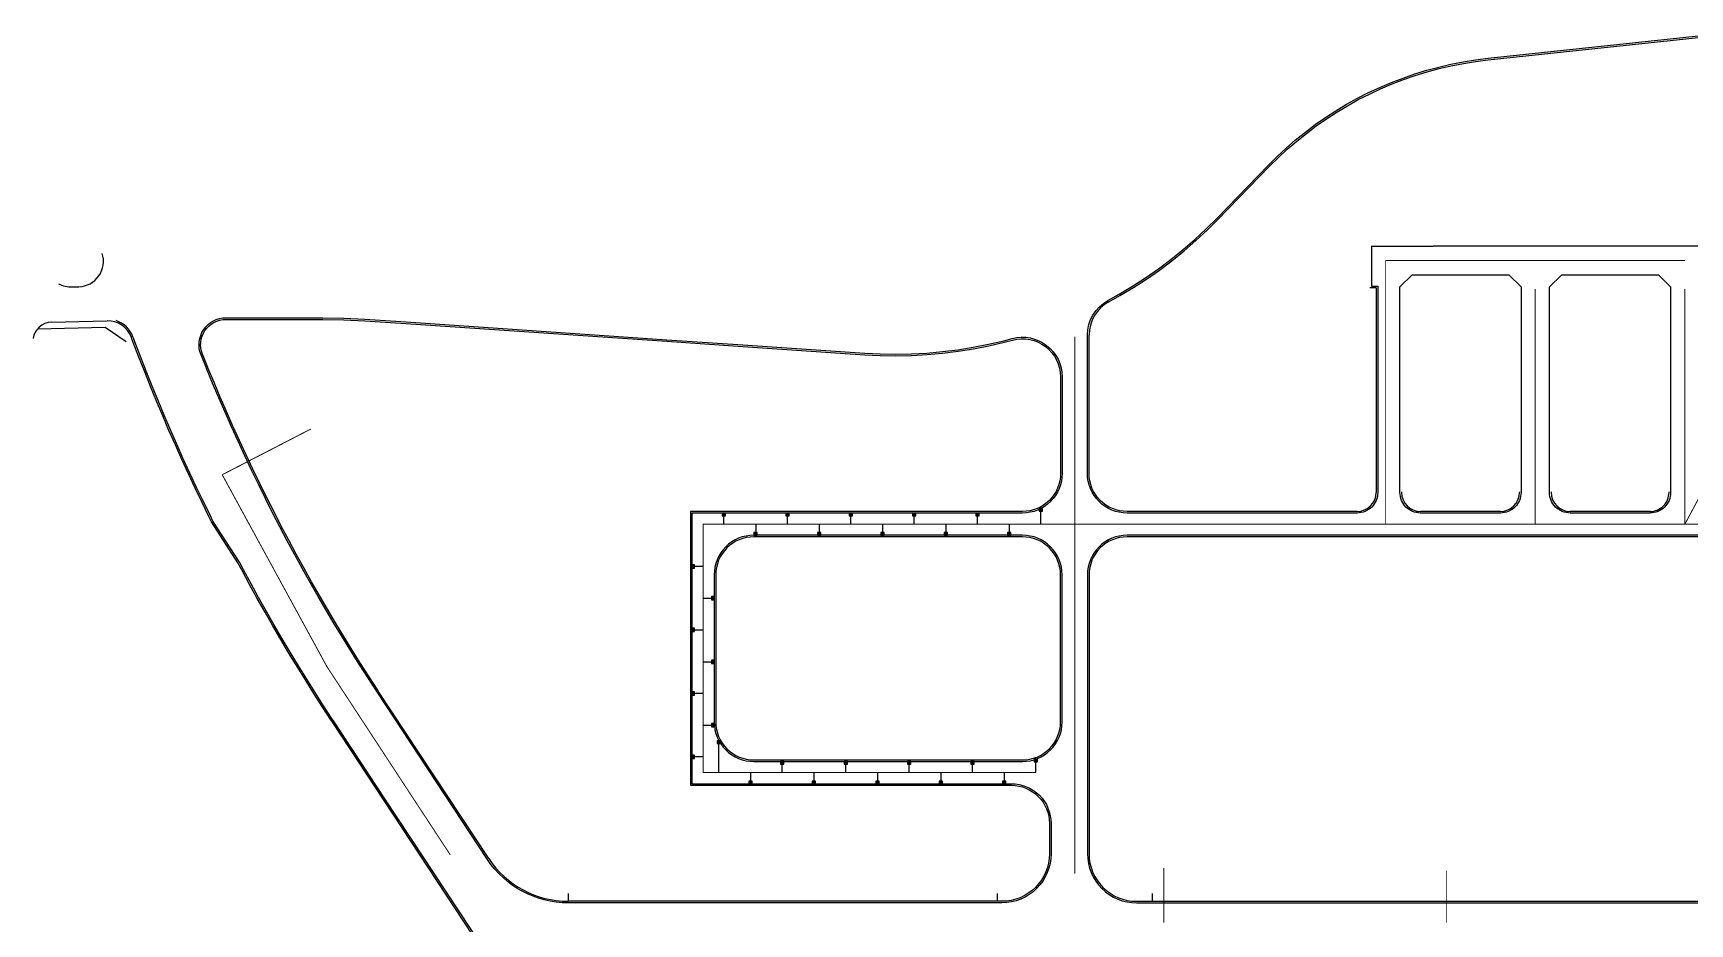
# Model space of a CAD drawing. Extents: x 230860 to 235519, y 342878 to 344985.
# Drawn here: x 234377 to 234900, y 344096 to 344377 of the extents above; entities that cross this region are included whole.
import ezdxf

# ---------------------------------------------------------------- set-up
doc = ezdxf.new("R2010")
doc.units = 0
for name, color, linetype in [('##L형측구', 8, 'Continuous'), ('##보도', 3, 'Continuous'), ('MN_Street Inter1', 7, 'Continuous'), ('PI_Inter1', 7, 'Continuous'), ('z_streetinlet', 7, 'Continuous')]:
    doc.layers.add(name, color=color, linetype=linetype)
doc.layers.add('storm_pipe', color=160, linetype='Continuous', lineweight=30)

# ---------------------------------------------------------------- blocks, each defined once
blk = doc.blocks.new('S1')
at = {"layer": 'z_streetinlet'}
h = blk.add_hatch(color=7, dxfattribs=at)
h.dxf.hatch_style = 1
h.paths.add_polyline_path([(0.52, 0.84), (-0.53, 0.84), (-0.53, 0), (0.52, 0)])
at = {"layer": 'z_streetinlet', "color": 7}
blk.add_lwpolyline([(-0.53, 0.84), (-0.53, 0), (0.52, 0), (0.52, 0.84)], close=True, dxfattribs=at)

msp = doc.modelspace()

# ---------------------------------------------------------------- linework, layer by layer
at = {"layer": '##L형측구'}
for points in [[(234799.688, 344296.967), (234801.688, 344296.967), (234801.688, 344231.845, -0.4142136), (234795.188, 344225.345), (234722.598, 344225.345, -0.4142136), (234710.098, 344237.845), (234710.098, 344281.493, -0.2729095), (234716.55, 344292.432), (234720.103, 344294.397), (234724.324, 344296.927), (234728.455, 344299.602), (234732.491, 344302.419), (234736.425, 344305.374), (234740.255, 344308.463), (234743.976, 344311.684), (234747.583, 344315.033), (234751.003, 344318.437), (234767.086, 344335.009), (234769.939, 344337.849), (234772.819, 344340.523), (234775.789, 344343.096), (234778.847, 344345.564), (234781.989, 344347.923), (234785.212, 344350.174), (234788.509, 344352.31), (234791.88, 344354.332), (234795.319, 344356.235), (234798.821, 344358.019), (234802.382, 344359.678), (234806, 344361.214), (234809.669, 344362.623), (234813.384, 344363.905), (234817.141, 344365.056), (234820.937, 344366.077), (234824.765, 344366.965), (234828.622, 344367.721), (234832.502, 344368.341), (234836.497, 344368.839), (234910.774, 344376.788)], [(234408.939, 344280.958, 0.2278438), (234403.634, 344286.066, 0.2278438)]]:
    msp.add_lwpolyline(points, format="xyb", dxfattribs=at)
for points in [[(234799.688, 344309.545), (234819.18, 344309.545)], [(234799.688, 344309.545), (234799.688, 344296.967)], [(234903.088, 344309.545), (234819.18, 344309.545)], [(234519.285, 344088.341), (234488.598, 344134.898), (234472.165, 344159.831), (234471.823, 344160.35), (234469.101, 344164.527), (234466.416, 344168.72), (234463.766, 344172.936), (234461.151, 344177.173), (234458.57, 344181.431), (234456.024, 344185.711), (234453.513, 344190.011), (234451.039, 344194.332), (234448.599, 344198.673), (234446.195, 344203.033), (234443.826, 344207.414), (234442.51, 344209.897), (234434.189, 344222.817), (234433.369, 344224.46), (234431.178, 344228.944), (234429.022, 344233.447), (234426.904, 344237.968), (234424.822, 344242.504), (234422.778, 344247.059), (234420.772, 344251.629), (234418.802, 344256.217), (234416.871, 344260.819), (234414.977, 344265.438), (234413.121, 344270.072), (234411.303, 344274.721), (234409.524, 344279.385), (234409.102, 344280.519), (234408.939, 344280.958)], [(234519.285, 344088.341), (234488.598, 344134.898), (234472.165, 344159.831), (234471.823, 344160.35), (234469.101, 344164.527), (234466.416, 344168.72), (234463.766, 344172.936), (234461.151, 344177.173), (234458.57, 344181.431), (234456.024, 344185.711), (234453.513, 344190.011), (234451.039, 344194.332), (234448.599, 344198.673), (234446.195, 344203.033), (234443.826, 344207.414), (234442.51, 344209.897), (234434.189, 344222.817), (234433.369, 344224.46), (234431.178, 344228.944), (234429.022, 344233.447), (234426.904, 344237.968), (234424.822, 344242.504), (234422.778, 344247.059), (234420.772, 344251.629), (234418.802, 344256.217), (234416.871, 344260.819), (234414.977, 344265.438), (234413.121, 344270.072), (234411.303, 344274.721), (234409.524, 344279.385), (234409.102, 344280.519), (234408.939, 344280.958)]]:
    msp.add_lwpolyline(points, dxfattribs=at)
for points in [[(234808.688, 344231.845), (234808.688, 344296.717), (234812.516, 344300.545), (234843.06, 344300.545), (234846.888, 344296.717), (234846.888, 344231.845, -0.4142136), (234840.388, 344225.345), (234815.188, 344225.345, -0.4142136)], [(234859.717, 344300.545), (234890.26, 344300.545), (234894.088, 344296.717), (234894.088, 344232.088), (234894.088, 344231.845, -0.4142136), (234887.588, 344225.345), (234862.388, 344225.345, -0.4142136), (234855.888, 344231.845), (234855.888, 344296.717)], [(234689.598, 344225.345), (234585.315, 344225.345), (234585.315, 344139.945), (234686.098, 344139.945, -0.4142136), (234698.598, 344127.445), (234698.598, 344117.841, -0.4142136), (234683.098, 344102.341), (234546.245, 344102.341, -0.2521595), (234520.779, 344116.056), (234485.941, 344168.912), (234485.74, 344169.218), (234483.005, 344173.41), (234480.306, 344177.628), (234477.641, 344181.869), (234475.013, 344186.133), (234472.421, 344190.418), (234469.864, 344194.725), (234467.345, 344199.054), (234464.863, 344203.404), (234462.418, 344207.774), (234460.009, 344212.166), (234457.637, 344216.578), (234455.305, 344221.01), (234453.009, 344225.46), (234450.75, 344229.931), (234448.53, 344234.421), (234446.348, 344238.929), (234444.205, 344243.456), (234442.099, 344247.999), (234440.033, 344252.562), (234438.004, 344257.142), (234436.015, 344261.738), (234434.065, 344266.352), (234432.154, 344270.981), (234432.113, 344271.085), (234430.414, 344275.299, -0.5314436), (234438.298, 344286.977), (234468.852, 344286.977), (234475.5, 344286.865), (234482.141, 344286.526), (234495.119, 344285.644), (234495.119, 344285.644), (234577.392, 344280.053), (234601.392, 344278.422), (234639.869, 344275.808), (234644.689, 344275.564), (234649.609, 344275.487), (234654.529, 344275.581), (234659.443, 344275.845), (234664.344, 344276.279), (234669.228, 344276.884), (234674.088, 344277.657), (234678.917, 344278.6), (234683.712, 344279.708), (234686.359, 344280.418, -0.493245), (234702.098, 344268.345), (234702.098, 344237.845, -0.4142136)], [(234689.598, 344218.345), (234604.815, 344218.345, 0.4142136), (234592.315, 344205.845), (234592.315, 344159.445, 0.4142136), (234604.815, 344146.945), (234689.598, 344146.945, 0.4142136), (234702.098, 344159.445), (234702.098, 344205.845, 0.4142136)], [(234982.838, 344102.341, 0.4142136), (235011.338, 344130.841), (235011.338, 344135.975), (235013.088, 344151.229), (235013.088, 344205.845, 0.4142136), (235000.588, 344218.345), (234722.598, 344218.345, 0.4142136), (234710.098, 344205.845), (234710.098, 344117.841, 0.4142136), (234725.598, 344102.341)]]:
    msp.add_lwpolyline(points, format="xyb", close=True, dxfattribs=at)
at = {"layer": '##보도', "color": 8}
for points in [[(234716.792, 344291.995), (234720.353, 344293.964), (234724.588, 344296.502), (234728.734, 344299.187), (234732.784, 344302.014), (234736.732, 344304.979), (234740.576, 344308.079), (234744.31, 344311.312), (234747.929, 344314.673), (234751.358, 344318.086), (234767.442, 344334.658), (234770.285, 344337.489), (234773.153, 344340.151), (234776.11, 344342.712), (234779.155, 344345.169), (234782.282, 344347.518), (234785.491, 344349.759), (234788.774, 344351.886), (234792.13, 344353.899), (234795.554, 344355.794), (234799.04, 344357.569), (234802.585, 344359.221), (234806.188, 344360.75), (234809.841, 344362.154), (234813.539, 344363.429), (234817.28, 344364.575), (234821.058, 344365.592), (234824.87, 344366.476), (234828.709, 344367.228), (234832.573, 344367.846), (234836.554, 344368.342), (234910.823, 344376.291)], [(234389.87, 344296.733), (234391.826, 344296.78)], [(234801.188, 344296.467), (234799.188, 344296.467)], [(234801.188, 344296.467), (234801.188, 344231.845)], [(234378.827, 344283.465), (234400.189, 344283.976)], [(234383.25, 344285.572), (234400.781, 344285.991)], [(234400.189, 344283.976), (234406.816, 344279.494)], [(234519.016, 344087.841), (234488.181, 344134.623), (234471.747, 344159.556), (234471.405, 344160.077), (234468.681, 344164.255), (234465.994, 344168.452), (234463.342, 344172.672), (234460.724, 344176.912), (234458.141, 344181.174), (234455.593, 344185.457), (234453.081, 344189.76), (234450.604, 344194.085), (234448.162, 344198.43), (234445.756, 344202.793), (234443.386, 344207.178), (234442.078, 344209.644), (234433.753, 344222.57), (234432.921, 344224.238), (234430.727, 344228.727), (234428.57, 344233.233), (234426.45, 344237.757), (234424.367, 344242.298), (234422.321, 344246.856), (234420.313, 344251.43), (234418.342, 344256.021), (234416.409, 344260.628), (234414.514, 344265.25), (234412.656, 344269.888), (234410.837, 344274.541), (234409.056, 344279.208), (234408.633, 344280.345), (234408.47, 344280.783)], [(234809.188, 344232.088), (234809.188, 344231.845)], [(234846.388, 344232.088), (234846.388, 344231.845)], [(234856.388, 344232.088), (234856.388, 344231.845)], [(234840.388, 344225.845), (234815.188, 344225.845)], [(234887.588, 344225.845), (234862.388, 344225.845)], [(234546.245, 344105.341), (234546.245, 344102.841)], [(234681.717, 344102.841), (234681.717, 344105.341)], [(234730.492, 344105.341), (234730.492, 344102.841)]]:
    msp.add_lwpolyline(points, dxfattribs=at)
for points in [[(234391.826, 344296.78, 0.5036721), (234399.23, 344307.29)], [(234385.425, 344297.658, 0.1150242), (234389.87, 344296.733)], [(234383.25, 344285.572, 0.368589), (234377.447, 344280.377)], [(234408.47, 344280.783, 0.3198893), (234400.781, 344285.991)], [(234521.196, 344116.331), (234486.358, 344169.187), (234486.159, 344169.491), (234483.425, 344173.682), (234480.728, 344177.896), (234478.066, 344182.133), (234475.44, 344186.393), (234472.849, 344190.675), (234470.295, 344194.979), (234467.778, 344199.303), (234465.298, 344203.65), (234462.855, 344208.017), (234460.448, 344212.404), (234458.079, 344216.813), (234455.748, 344221.241), (234453.454, 344225.688), (234451.197, 344230.154), (234448.979, 344234.64), (234446.799, 344239.145), (234444.658, 344243.668), (234442.554, 344248.208), (234440.489, 344252.767), (234438.462, 344257.342), (234436.475, 344261.934), (234434.526, 344266.544), (234432.617, 344271.17), (234432.576, 344271.272), (234430.878, 344275.486, -0.5314436), (234438.298, 344286.477), (234468.848, 344286.477), (234475.483, 344286.365), (234482.111, 344286.027), (234495.086, 344285.145), (234577.358, 344279.554), (234601.358, 344277.924), (234639.839, 344275.309), (234644.673, 344275.064), (234649.61, 344274.987), (234654.548, 344275.081), (234659.479, 344275.346), (234664.397, 344275.782), (234669.298, 344276.389), (234674.176, 344277.165), (234679.021, 344278.111), (234683.833, 344279.223), (234686.489, 344279.935, -0.493245), (234701.598, 344268.345)], [(234795.188, 344225.845), (234722.598, 344225.845, -0.4142136), (234710.598, 344237.845), (234710.598, 344281.493)], [(234701.598, 344268.345), (234701.598, 344237.845, -0.4142136), (234689.598, 344225.845), (234584.815, 344225.845), (234584.815, 344139.445), (234686.098, 344139.445, -0.4142136), (234698.098, 344127.445), (234698.098, 344117.841, -0.4142136), (234683.098, 344102.841), (234546.245, 344102.841)], [(234887.588, 344225.845, 0.4142136), (234893.588, 344231.845), (234893.588, 344232.088)], [(235012.588, 344151.258), (235012.588, 344205.845, 0.4142136), (235000.588, 344217.845), (234722.598, 344217.845, 0.4142136), (234710.598, 344205.845), (234710.598, 344117.841, 0.4142136), (234725.598, 344102.841), (234982.839, 344102.841)], [(234521.196, 344116.331, 0.2521595), (234546.245, 344102.841)]]:
    msp.add_lwpolyline(points, format="xyb", dxfattribs=at)
msp.add_lwpolyline([(234689.598, 344217.845), (234604.815, 344217.845, 0.4142136), (234592.815, 344205.845), (234592.815, 344159.445, 0.4142136), (234604.815, 344147.445), (234689.598, 344147.445, 0.4142136), (234701.598, 344159.445), (234701.598, 344205.845, 0.4142136)], format="xyb", close=True, dxfattribs=at)
for centre, radius, start, end in [((234722.598, 344281.493), 12, 118.94066, 180), ((234795.188, 344231.845), 6, 270, 0), ((234815.188, 344231.845), 6, 180, 270), ((234840.388, 344231.845), 6, 270, 0), ((234862.388, 344231.845), 6, 180, 270)]:
    msp.add_arc(centre, radius, start, end, dxfattribs=at)
at = {"layer": 'PI_Inter1'}
for p, q in [((234595.415, 344221.845), (234595.415, 344225.345)), ((234615.415, 344221.845), (234615.415, 344225.345)), ((234635.415, 344221.845), (234635.415, 344225.345)), ((234655.415, 344221.845), (234655.415, 344225.345)), ((234675.415, 344221.845), (234675.415, 344225.345)), ((234695.415, 344221.845), (234695.415, 344226.781)), ((234605.415, 344221.845), (234605.415, 344218.345)), ((234625.415, 344221.845), (234625.415, 344218.345)), ((234645.415, 344221.845), (234645.415, 344218.345)), ((234665.415, 344221.845), (234665.415, 344218.345)), ((234685.415, 344221.845), (234685.415, 344218.345)), ((234588.815, 344208.445), (234585.315, 344208.445)), ((234588.815, 344198.445), (234592.315, 344198.445)), ((234588.815, 344188.445), (234585.315, 344188.445)), ((234588.815, 344178.445), (234592.315, 344178.445)), ((234588.815, 344168.445), (234585.315, 344168.445)), ((234588.815, 344158.445), (234592.355, 344158.445)), ((234593.815, 344143.445), (234593.815, 344153.508)), ((234588.815, 344148.445), (234585.315, 344148.445)), ((234613.815, 344143.445), (234613.815, 344146.945)), ((234633.815, 344143.445), (234633.815, 344146.945)), ((234653.815, 344143.445), (234653.815, 344146.945)), ((234673.815, 344143.445), (234673.815, 344146.945)), ((234693.815, 344143.445), (234693.815, 344147.678)), ((234603.815, 344143.445), (234603.815, 344139.945)), ((234623.815, 344143.445), (234623.815, 344139.945)), ((234643.815, 344143.445), (234643.815, 344139.945)), ((234663.815, 344143.445), (234663.815, 344139.945)), ((234683.815, 344143.445), (234683.815, 344139.945))]:
    msp.add_line(p, q, dxfattribs=at)
at = {"layer": 'storm_pipe', "const_width": 0.3, "flags": 128}
for points in [[(234804.188, 344305.045), (234851.388, 344305.045)], [(234804.188, 344261.845), (234804.188, 344305.045)], [(234851.388, 344305.045), (234898.588, 344305.045)], [(234851.388, 344221.845), (234851.388, 344296.01)], [(234898.588, 344296.01), (234898.588, 344221.845)], [(234706.098, 344221.845), (234706.098, 344280.993)], [(234804.188, 344221.845), (234804.188, 344261.845)], [(234437.093, 344237.434), (234465.108, 344251.886)], [(234437.175, 344237.31), (234470.142, 344176.887), (234509.042, 344117.51)], [(234904.638, 344233.137), (234898.588, 344221.845)], [(234706.098, 344221.845), (234756.098, 344221.845)], [(234706.098, 344167.341), (234706.098, 344221.845)], [(234756.098, 344221.845), (234804.188, 344221.845)], [(234804.188, 344221.845), (234851.388, 344221.845)], [(234851.388, 344221.845), (234898.588, 344221.845)], [(234898.588, 344221.845), (234958.098, 344221.845)], [(234706.098, 344111.557), (234706.098, 344167.341)], [(234734.205, 344113.319), (234734.205, 344096.091)], [(234823.431, 344112.497), (234823.431, 344096.091)]]:
    msp.add_lwpolyline(points, dxfattribs=at)
at = {"layer": 'storm_pipe', "flags": 128}
msp.add_lwpolyline([(234693.815, 344143.445, 0.3, 0.3, 0), (234641.098, 344143.445, 0.3, 0.3, 0), (234588.815, 344143.445, 0.3, 0.3, 0), (234588.815, 344221.845, 0.3, 0.3, 0), (234588.815, 344221.845, 0.3, 0.3, 0), (234588.815, 344221.845, 0.3, 0.3, 0), (234648.117, 344221.845, 0.3, 0.3, 0), (234706.098, 344221.845, 0, 0, 0)], format="xyseb", dxfattribs=at)

# ---------------------------------------------------------------- block references
at = {"layer": 'MN_Street Inter1'}
for p, rotation in [((234595.415, 344225.345), 180), ((234615.415, 344225.345), 180), ((234635.415, 344225.345), 180), ((234655.415, 344225.345), 180), ((234675.415, 344225.345), 180), ((234695.415, 344226.781), 180), ((234585.315, 344208.445), 270), ((234592.315, 344198.445), 90), ((234585.315, 344188.445), 270), ((234592.315, 344178.445), 90), ((234585.315, 344168.445), 270), ((234592.355, 344158.445), 90), ((234593.815, 344153.508), 180), ((234585.315, 344148.445), 270), ((234613.815, 344146.945), 180), ((234633.815, 344146.945), 180), ((234653.815, 344146.945), 180), ((234673.815, 344146.945), 180), ((234693.815, 344147.678), 180)]:
    msp.add_blockref('S1', p, dxfattribs=dict(at, rotation=rotation))
for p in [(234605.415, 344218.345), (234625.415, 344218.345), (234645.415, 344218.345), (234665.415, 344218.345), (234685.415, 344218.345), (234603.815, 344139.945), (234623.815, 344139.945), (234643.815, 344139.945), (234663.815, 344139.945), (234683.815, 344139.945)]:
    msp.add_blockref('S1', p, dxfattribs=at)

doc.saveas('drawing.dxf')
